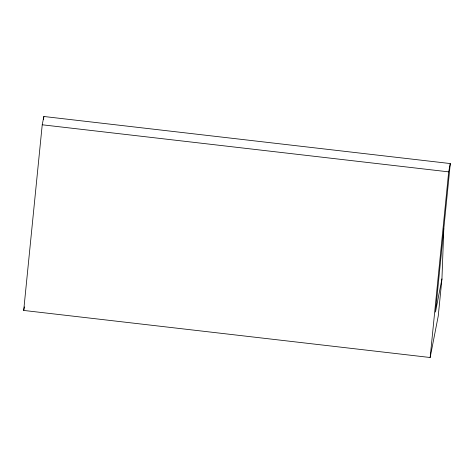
<?xml version="1.0" encoding="UTF-8"?>
<svg xmlns="http://www.w3.org/2000/svg" width="474" height="474" viewBox="0 0 474 474"><rect width="100%" height="100%" fill="white"/><g stroke="black" fill="none" stroke-linecap="round" stroke-linejoin="round"><path stroke-width="0.71" d="M441.946 278.89L435.476 312.082L450.3 163.56L43.851 116.491L42.227 124.792L23.7 310.44L430.149 357.509L438.243 316.016L441.946 278.89L443.812 228.539M43.555 119.436L43.851 116.491M430.149 357.509L448.682 171.861L450.3 163.56M23.7 310.44L24.399 306.862M42.227 124.792L448.682 171.861"/></g></svg>
